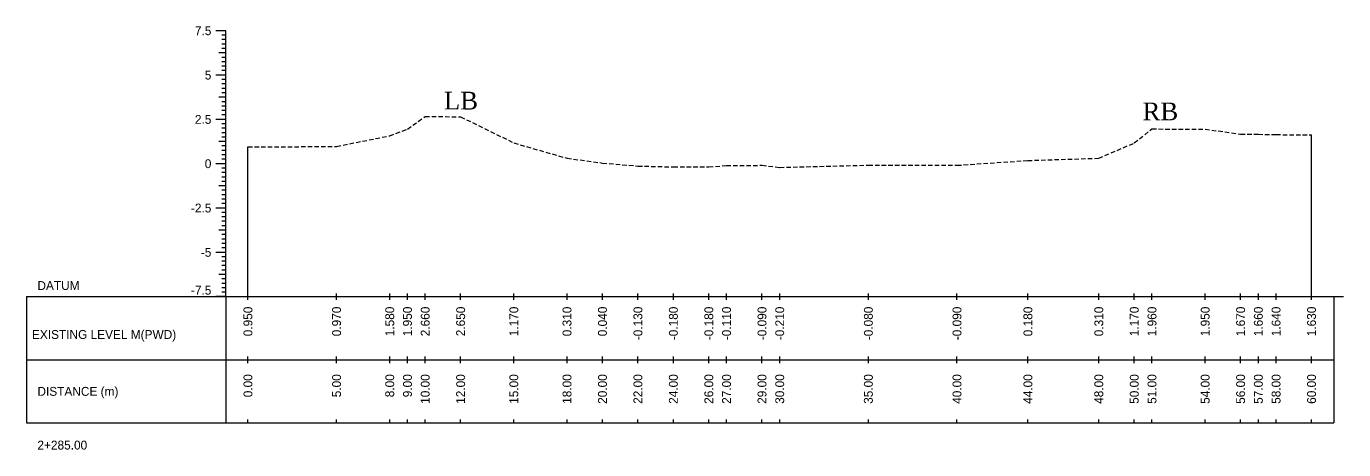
# Model space of a CAD drawing. Header units: inches. Extents: x 2527 to 3799, y -2520 to -1051.
# Drawn here: x 3709.5 to 3783.8, y -1492.1 to -1468.2 of the extents above; entities that cross this region are included whole.
import ezdxf
from ezdxf.enums import TextEntityAlignment as Align

# ---------------------------------------------------------------- set-up
doc = ezdxf.new("R2010")
doc.units = ezdxf.units.IN
doc.header["$MEASUREMENT"] = 0
doc.linetypes.add('HIDDEN', pattern=[0.375, 0.25, -0.125])
doc.layers.add('CS_Drawing', color=7, linetype='Continuous')
doc.layers.add('GL', color=3, linetype='HIDDEN')
doc.styles.add('romans', font='romans.shx')

msp = doc.modelspace()

# ---------------------------------------------------------------- linework, layer by layer
at = {"layer": 'CS_Drawing'}
for p, q in [((3720.741, -1468.485), (3720.179, -1468.485)), ((3720.741, -1468.485), (3720.347, -1468.485)), ((3720.741, -1468.485), (3720.516, -1468.485)), ((3720.741, -1468.735), (3720.516, -1468.735)), ((3720.741, -1468.985), (3720.516, -1468.985)), ((3720.741, -1483.485), (3720.741, -1468.485)), ((3720.741, -1469.735), (3720.347, -1469.735)), ((3720.741, -1469.235), (3720.516, -1469.235)), ((3720.741, -1469.485), (3720.516, -1469.485)), ((3720.741, -1469.735), (3720.516, -1469.735)), ((3720.741, -1469.985), (3720.516, -1469.985)), ((3720.741, -1470.235), (3720.516, -1470.235)), ((3720.741, -1470.485), (3720.516, -1470.485)), ((3720.741, -1470.985), (3720.179, -1470.985)), ((3720.741, -1470.985), (3720.347, -1470.985)), ((3720.741, -1470.735), (3720.516, -1470.735)), ((3720.741, -1470.985), (3720.516, -1470.985)), ((3720.741, -1471.235), (3720.516, -1471.235)), ((3720.741, -1471.485), (3720.516, -1471.485)), ((3720.741, -1471.735), (3720.516, -1471.735)), ((3720.741, -1471.985), (3720.516, -1471.985)), ((3720.741, -1472.235), (3720.347, -1472.235)), ((3720.741, -1472.235), (3720.516, -1472.235)), ((3720.741, -1472.485), (3720.516, -1472.485)), ((3720.741, -1472.735), (3720.516, -1472.735)), ((3720.741, -1473.485), (3720.179, -1473.485)), ((3720.741, -1473.485), (3720.347, -1473.485)), ((3720.741, -1472.985), (3720.516, -1472.985)), ((3720.741, -1473.235), (3720.516, -1473.235)), ((3720.741, -1473.485), (3720.516, -1473.485)), ((3720.741, -1473.735), (3720.516, -1473.735)), ((3720.741, -1473.985), (3720.516, -1473.985)), ((3720.741, -1474.235), (3720.516, -1474.235)), ((3781.991, -1483.485), (3781.991, -1474.355)), ((3720.741, -1474.735), (3720.347, -1474.735)), ((3720.741, -1474.485), (3720.516, -1474.485)), ((3720.741, -1474.735), (3720.516, -1474.735)), ((3720.741, -1474.985), (3720.516, -1474.985)), ((3721.991, -1483.485), (3721.991, -1475.035)), ((3720.741, -1475.235), (3720.516, -1475.235)), ((3720.741, -1475.485), (3720.516, -1475.485)), ((3720.741, -1475.735), (3720.516, -1475.735)), ((3720.741, -1475.985), (3720.179, -1475.985)), ((3720.741, -1475.985), (3720.347, -1475.985)), ((3720.741, -1475.985), (3720.516, -1475.985)), ((3720.741, -1476.235), (3720.516, -1476.235)), ((3720.741, -1476.485), (3720.516, -1476.485)), ((3720.741, -1477.235), (3720.347, -1477.235)), ((3720.741, -1476.735), (3720.516, -1476.735)), ((3720.741, -1476.985), (3720.516, -1476.985)), ((3720.741, -1477.235), (3720.516, -1477.235)), ((3720.741, -1477.485), (3720.516, -1477.485)), ((3720.741, -1477.735), (3720.516, -1477.735)), ((3720.741, -1477.985), (3720.516, -1477.985)), ((3720.741, -1478.485), (3720.179, -1478.485)), ((3720.741, -1478.485), (3720.347, -1478.485)), ((3720.741, -1478.235), (3720.516, -1478.235)), ((3720.741, -1478.485), (3720.516, -1478.485)), ((3720.741, -1478.735), (3720.516, -1478.735)), ((3720.741, -1478.985), (3720.516, -1478.985)), ((3720.741, -1479.235), (3720.516, -1479.235)), ((3720.741, -1479.485), (3720.516, -1479.485)), ((3720.741, -1479.735), (3720.347, -1479.735)), ((3720.741, -1479.735), (3720.516, -1479.735)), ((3720.741, -1479.985), (3720.516, -1479.985)), ((3720.741, -1480.235), (3720.516, -1480.235)), ((3720.741, -1480.985), (3720.179, -1480.985)), ((3720.741, -1480.985), (3720.347, -1480.985)), ((3720.741, -1480.485), (3720.516, -1480.485)), ((3720.741, -1480.735), (3720.516, -1480.735)), ((3720.741, -1480.985), (3720.516, -1480.985)), ((3720.741, -1481.235), (3720.516, -1481.235)), ((3720.741, -1481.485), (3720.516, -1481.485)), ((3720.741, -1481.735), (3720.516, -1481.735)), ((3720.741, -1482.235), (3720.347, -1482.235)), ((3720.741, -1481.985), (3720.516, -1481.985)), ((3720.741, -1482.235), (3720.516, -1482.235)), ((3720.741, -1482.485), (3720.516, -1482.485)), ((3720.741, -1482.735), (3720.516, -1482.735)), ((3720.741, -1482.985), (3720.516, -1482.985)), ((3720.741, -1483.235), (3720.516, -1483.235)), ((3709.491, -1483.485), (3720.741, -1483.485)), ((3709.491, -1483.485), (3709.491, -1490.61)), ((3720.741, -1483.485), (3720.179, -1483.485)), ((3720.741, -1483.485), (3720.347, -1483.485)), ((3720.741, -1483.485), (3720.516, -1483.485)), ((3720.741, -1483.485), (3783.241, -1483.485)), ((3720.741, -1483.485), (3720.741, -1490.61)), ((3721.991, -1483.673), (3721.991, -1483.298)), ((3726.991, -1483.673), (3726.991, -1483.298)), ((3729.991, -1483.673), (3729.991, -1483.298)), ((3730.991, -1483.673), (3730.991, -1483.298)), ((3731.991, -1483.673), (3731.991, -1483.298)), ((3733.991, -1483.673), (3733.991, -1483.298)), ((3736.991, -1483.673), (3736.991, -1483.298)), ((3739.991, -1483.673), (3739.991, -1483.298)), ((3741.991, -1483.673), (3741.991, -1483.298)), ((3743.991, -1483.673), (3743.991, -1483.298)), ((3745.991, -1483.673), (3745.991, -1483.298)), ((3747.991, -1483.673), (3747.991, -1483.298)), ((3748.991, -1483.673), (3748.991, -1483.298)), ((3750.991, -1483.673), (3750.991, -1483.298)), ((3751.991, -1483.673), (3751.991, -1483.298)), ((3756.991, -1483.673), (3756.991, -1483.298)), ((3761.991, -1483.673), (3761.991, -1483.298)), ((3765.991, -1483.673), (3765.991, -1483.298)), ((3769.991, -1483.673), (3769.991, -1483.298)), ((3771.991, -1483.673), (3771.991, -1483.298)), ((3772.991, -1483.673), (3772.991, -1483.298)), ((3775.991, -1483.673), (3775.991, -1483.298)), ((3777.991, -1483.673), (3777.991, -1483.298)), ((3778.991, -1483.673), (3778.991, -1483.298)), ((3779.991, -1483.673), (3779.991, -1483.298)), ((3781.991, -1483.673), (3781.991, -1483.298)), ((3783.241, -1483.485), (3783.804, -1483.485)), ((3783.241, -1483.485), (3783.635, -1483.485)), ((3783.241, -1483.485), (3783.466, -1483.485)), ((3783.241, -1483.485), (3783.241, -1490.61)), ((3721.991, -1487.235), (3721.991, -1486.86)), ((3726.991, -1487.235), (3726.991, -1486.86)), ((3729.991, -1487.235), (3729.991, -1486.86)), ((3730.991, -1487.235), (3730.991, -1486.86)), ((3731.991, -1487.235), (3731.991, -1486.86)), ((3733.991, -1487.235), (3733.991, -1486.86)), ((3736.991, -1487.235), (3736.991, -1486.86)), ((3739.991, -1487.235), (3739.991, -1486.86)), ((3741.991, -1487.235), (3741.991, -1486.86)), ((3743.991, -1487.235), (3743.991, -1486.86)), ((3745.991, -1487.235), (3745.991, -1486.86)), ((3747.991, -1487.235), (3747.991, -1486.86)), ((3748.991, -1487.235), (3748.991, -1486.86)), ((3750.991, -1487.235), (3750.991, -1486.86)), ((3751.991, -1487.235), (3751.991, -1486.86)), ((3756.991, -1487.235), (3756.991, -1486.86)), ((3761.991, -1487.235), (3761.991, -1486.86)), ((3765.991, -1487.235), (3765.991, -1486.86)), ((3769.991, -1487.235), (3769.991, -1486.86)), ((3771.991, -1487.235), (3771.991, -1486.86)), ((3772.991, -1487.235), (3772.991, -1486.86)), ((3775.991, -1487.235), (3775.991, -1486.86)), ((3777.991, -1487.235), (3777.991, -1486.86)), ((3778.991, -1487.235), (3778.991, -1486.86)), ((3779.991, -1487.235), (3779.991, -1486.86)), ((3781.991, -1487.235), (3781.991, -1486.86)), ((3709.491, -1487.048), (3720.741, -1487.048)), ((3720.741, -1487.048), (3783.241, -1487.048)), ((3720.741, -1487.048), (3783.241, -1487.048)), ((3709.491, -1490.61), (3720.741, -1490.61)), ((3720.741, -1490.61), (3783.241, -1490.61)), ((3721.991, -1490.61), (3721.991, -1490.423)), ((3726.991, -1490.61), (3726.991, -1490.423)), ((3729.991, -1490.61), (3729.991, -1490.423)), ((3730.991, -1490.61), (3730.991, -1490.423)), ((3731.991, -1490.61), (3731.991, -1490.423)), ((3733.991, -1490.61), (3733.991, -1490.423)), ((3736.991, -1490.61), (3736.991, -1490.423)), ((3739.991, -1490.61), (3739.991, -1490.423)), ((3741.991, -1490.61), (3741.991, -1490.423)), ((3743.991, -1490.61), (3743.991, -1490.423)), ((3745.991, -1490.61), (3745.991, -1490.423)), ((3747.991, -1490.61), (3747.991, -1490.423)), ((3748.991, -1490.61), (3748.991, -1490.423)), ((3750.991, -1490.61), (3750.991, -1490.423)), ((3751.991, -1490.61), (3751.991, -1490.423)), ((3756.991, -1490.61), (3756.991, -1490.423)), ((3761.991, -1490.61), (3761.991, -1490.423)), ((3765.991, -1490.61), (3765.991, -1490.423)), ((3769.991, -1490.61), (3769.991, -1490.423)), ((3771.991, -1490.61), (3771.991, -1490.423)), ((3772.991, -1490.61), (3772.991, -1490.423)), ((3775.991, -1490.61), (3775.991, -1490.423)), ((3777.991, -1490.61), (3777.991, -1490.423)), ((3778.991, -1490.61), (3778.991, -1490.423)), ((3779.991, -1490.61), (3779.991, -1490.423)), ((3781.991, -1490.61), (3781.991, -1490.423))]:
    msp.add_line(p, q, dxfattribs=at)
at = {"layer": 'GL'}
msp.add_lwpolyline([(3721.991, -1475.035), (3726.991, -1475.015), (3729.991, -1474.405), (3730.991, -1474.035), (3731.991, -1473.325), (3733.991, -1473.335), (3736.991, -1474.815), (3739.991, -1475.675), (3741.991, -1475.945), (3743.991, -1476.115), (3745.991, -1476.165), (3747.991, -1476.165), (3748.991, -1476.095), (3750.991, -1476.075), (3751.991, -1476.195), (3756.991, -1476.065), (3761.991, -1476.075), (3765.991, -1475.805), (3769.991, -1475.675), (3771.991, -1474.815), (3772.991, -1474.025), (3775.991, -1474.035), (3777.991, -1474.315), (3778.991, -1474.325), (3779.991, -1474.345), (3781.991, -1474.355), (3781.991, -1474.355)], dxfattribs=at)

# ---------------------------------------------------------------- texts
at = {"char_height": 1, "width": 87.77218, "attachment_point": 1, "style": 'romans'}
for s, insert in [('{\\fTimes New Roman|b0|i0|c0|p18;LB}', (3733.043, -1471.926)), ('{\\fTimes New Roman|b0|i0|c0|p18;RB}', (3772.457, -1472.536))]:
    msp.add_mtext(s, dxfattribs=dict(at, insert=insert))
at = {"layer": 'CS_Drawing'}
for s, p in [('7.5', (3719.929, -1468.485)), ('5', (3719.929, -1470.985)), ('2.5', (3719.929, -1473.485)), ('0', (3719.929, -1475.985)), ('-2.5', (3719.929, -1478.485)), ('-5', (3719.929, -1480.985))]:
    msp.add_text(s, height=0.5, dxfattribs=at).set_placement(p, align=Align.MIDDLE_RIGHT)
for s, p in [('DATUM', (3710.116, -1482.86)), ('EXISTING LEVEL M(PWD)', (3709.809, -1485.62)), ('DISTANCE (m)', (3710.116, -1488.829)), ('2+285.00', (3710.116, -1491.86))]:
    msp.add_text(s, height=0.5, dxfattribs=at).set_placement(p, align=Align.MIDDLE_LEFT)
msp.add_text('-7.5', height=0.5, dxfattribs=at).set_placement((3719.929, -1483.373), align=Align.RIGHT)
for s, p in [('0.950', (3721.991, -1484.048)), ('0.970', (3726.991, -1484.048)), ('1.580', (3729.991, -1484.048)), ('1.950', (3730.991, -1484.048)), ('2.660', (3731.991, -1484.048)), ('2.650', (3733.991, -1484.048)), ('1.170', (3736.991, -1484.048)), ('0.310', (3739.991, -1484.048)), ('0.040', (3741.991, -1484.048)), ('-0.130', (3743.991, -1484.048)), ('-0.180', (3745.991, -1484.048)), ('-0.180', (3747.991, -1484.048)), ('-0.110', (3748.991, -1484.048)), ('-0.090', (3750.991, -1484.048)), ('-0.210', (3751.991, -1484.048)), ('-0.080', (3756.991, -1484.048)), ('-0.090', (3761.991, -1484.048)), ('0.180', (3765.991, -1484.048)), ('0.310', (3769.991, -1484.048)), ('1.170', (3771.991, -1484.048)), ('1.960', (3772.991, -1484.048)), ('1.950', (3775.991, -1484.048)), ('1.670', (3777.991, -1484.048)), ('1.660', (3778.991, -1484.048)), ('1.640', (3779.991, -1484.048)), ('1.630', (3781.991, -1484.048)), ('0.00', (3721.991, -1487.86)), ('5.00', (3726.991, -1487.86)), ('8.00', (3729.991, -1487.86)), ('9.00', (3730.991, -1487.86)), ('10.00', (3731.991, -1487.86)), ('12.00', (3733.991, -1487.86)), ('15.00', (3736.991, -1487.86)), ('18.00', (3739.991, -1487.86)), ('20.00', (3741.991, -1487.86)), ('22.00', (3743.991, -1487.86)), ('24.00', (3745.991, -1487.86)), ('26.00', (3747.991, -1487.86)), ('27.00', (3748.991, -1487.86)), ('29.00', (3750.991, -1487.86)), ('30.00', (3751.991, -1487.86)), ('35.00', (3756.991, -1487.86)), ('40.00', (3761.991, -1487.86)), ('44.00', (3765.991, -1487.86)), ('48.00', (3769.991, -1487.86)), ('50.00', (3771.991, -1487.86)), ('51.00', (3772.991, -1487.86)), ('54.00', (3775.991, -1487.86)), ('56.00', (3777.991, -1487.86)), ('57.00', (3778.991, -1487.86)), ('58.00', (3779.991, -1487.86)), ('60.00', (3781.991, -1487.86))]:
    msp.add_text(s, height=0.5, rotation=90, dxfattribs=at).set_placement(p, align=Align.MIDDLE_RIGHT)

doc.saveas('drawing.dxf')
